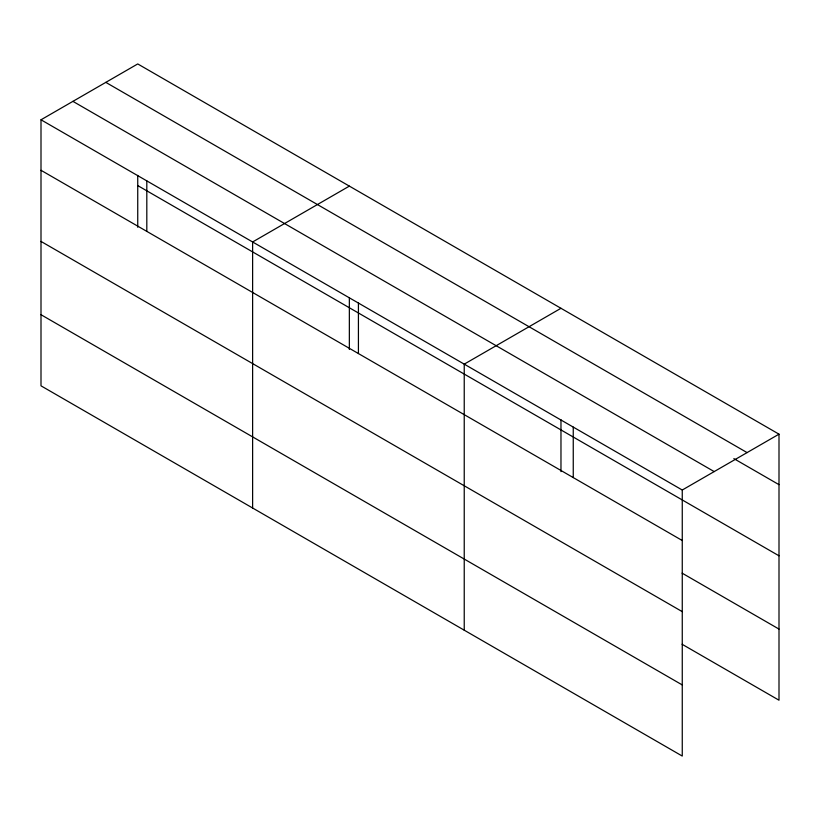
<?xml version="1.0" encoding="UTF-8"?>
<svg xmlns="http://www.w3.org/2000/svg" width="820" height="820" viewBox="0 0 820 820"><rect width="100%" height="100%" fill="white"/><g stroke="black" fill="none" stroke-linecap="round" stroke-linejoin="round"><path stroke-width="1.23" d="M349.351 297.588L349.351 349.443M560.972 419.758L560.972 471.623M682.26 611.648L682.26 490.022L41 119.792L41 385.83L682.26 756.06L682.26 611.648L41 241.418M682.096 644.264L779 700.208L779 434.169L137.739 63.939L41 119.792M349.351 186.119L252.621 241.972L252.621 508M560.972 308.289L464.233 364.141L464.233 630.18M682.26 490.022L779 434.169M105.811 82.369L747.082 452.599M733.849 458.605L779 484.671M72.918 101.362L714.189 471.592M137.739 185.576L779 555.806M41 170.293L682.26 540.524M682.096 573.139L779 629.083M41 314.706L682.26 684.936M573.252 427.087L573.252 477.588M358.422 303.051L358.422 353.563M146.811 180.882L146.811 231.383M137.739 175.408L137.739 227.263"/></g></svg>
